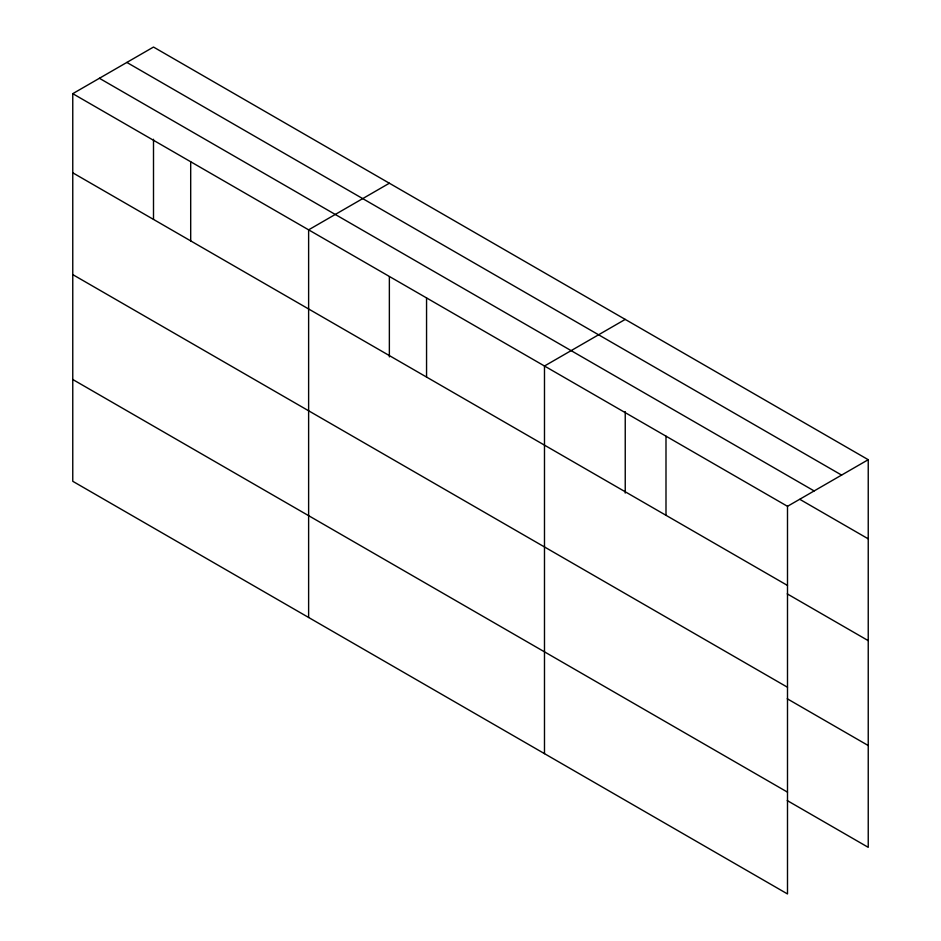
<?xml version="1.0" encoding="UTF-8"?>
<svg xmlns="http://www.w3.org/2000/svg" width="941" height="941" viewBox="0 0 941 941"><rect width="100%" height="100%" fill="white"/><g stroke="black" fill="none" stroke-linecap="round" stroke-linejoin="round"><path stroke-width="1.41" d="M153.501 219.265L153.501 139.28M389.362 356.898L389.362 276.913M625.236 493.072L625.236 411.629M787.499 687.259L787.499 506.317L72.763 93.665L72.763 481.298L787.499 893.95L787.499 687.259L72.763 274.607M787.241 800.568L868.237 847.335L868.237 459.702L153.501 47.05L72.763 93.665M389.362 183.224L308.624 229.839L308.624 617.472M625.236 319.399L544.486 366.014L544.486 753.647M787.499 506.317L868.237 459.702M126.859 62.435L841.595 475.087M99.405 78.279L814.141 490.931M799.897 499.377L868.237 538.84M72.763 172.803L787.499 585.455M787.241 593.877L868.237 640.645M787.241 698.763L868.237 745.531M72.763 379.494L787.499 792.146M665.993 436.165L665.993 515.303M426.555 297.932L426.555 377.07M190.694 161.758L190.694 240.896"/></g></svg>
